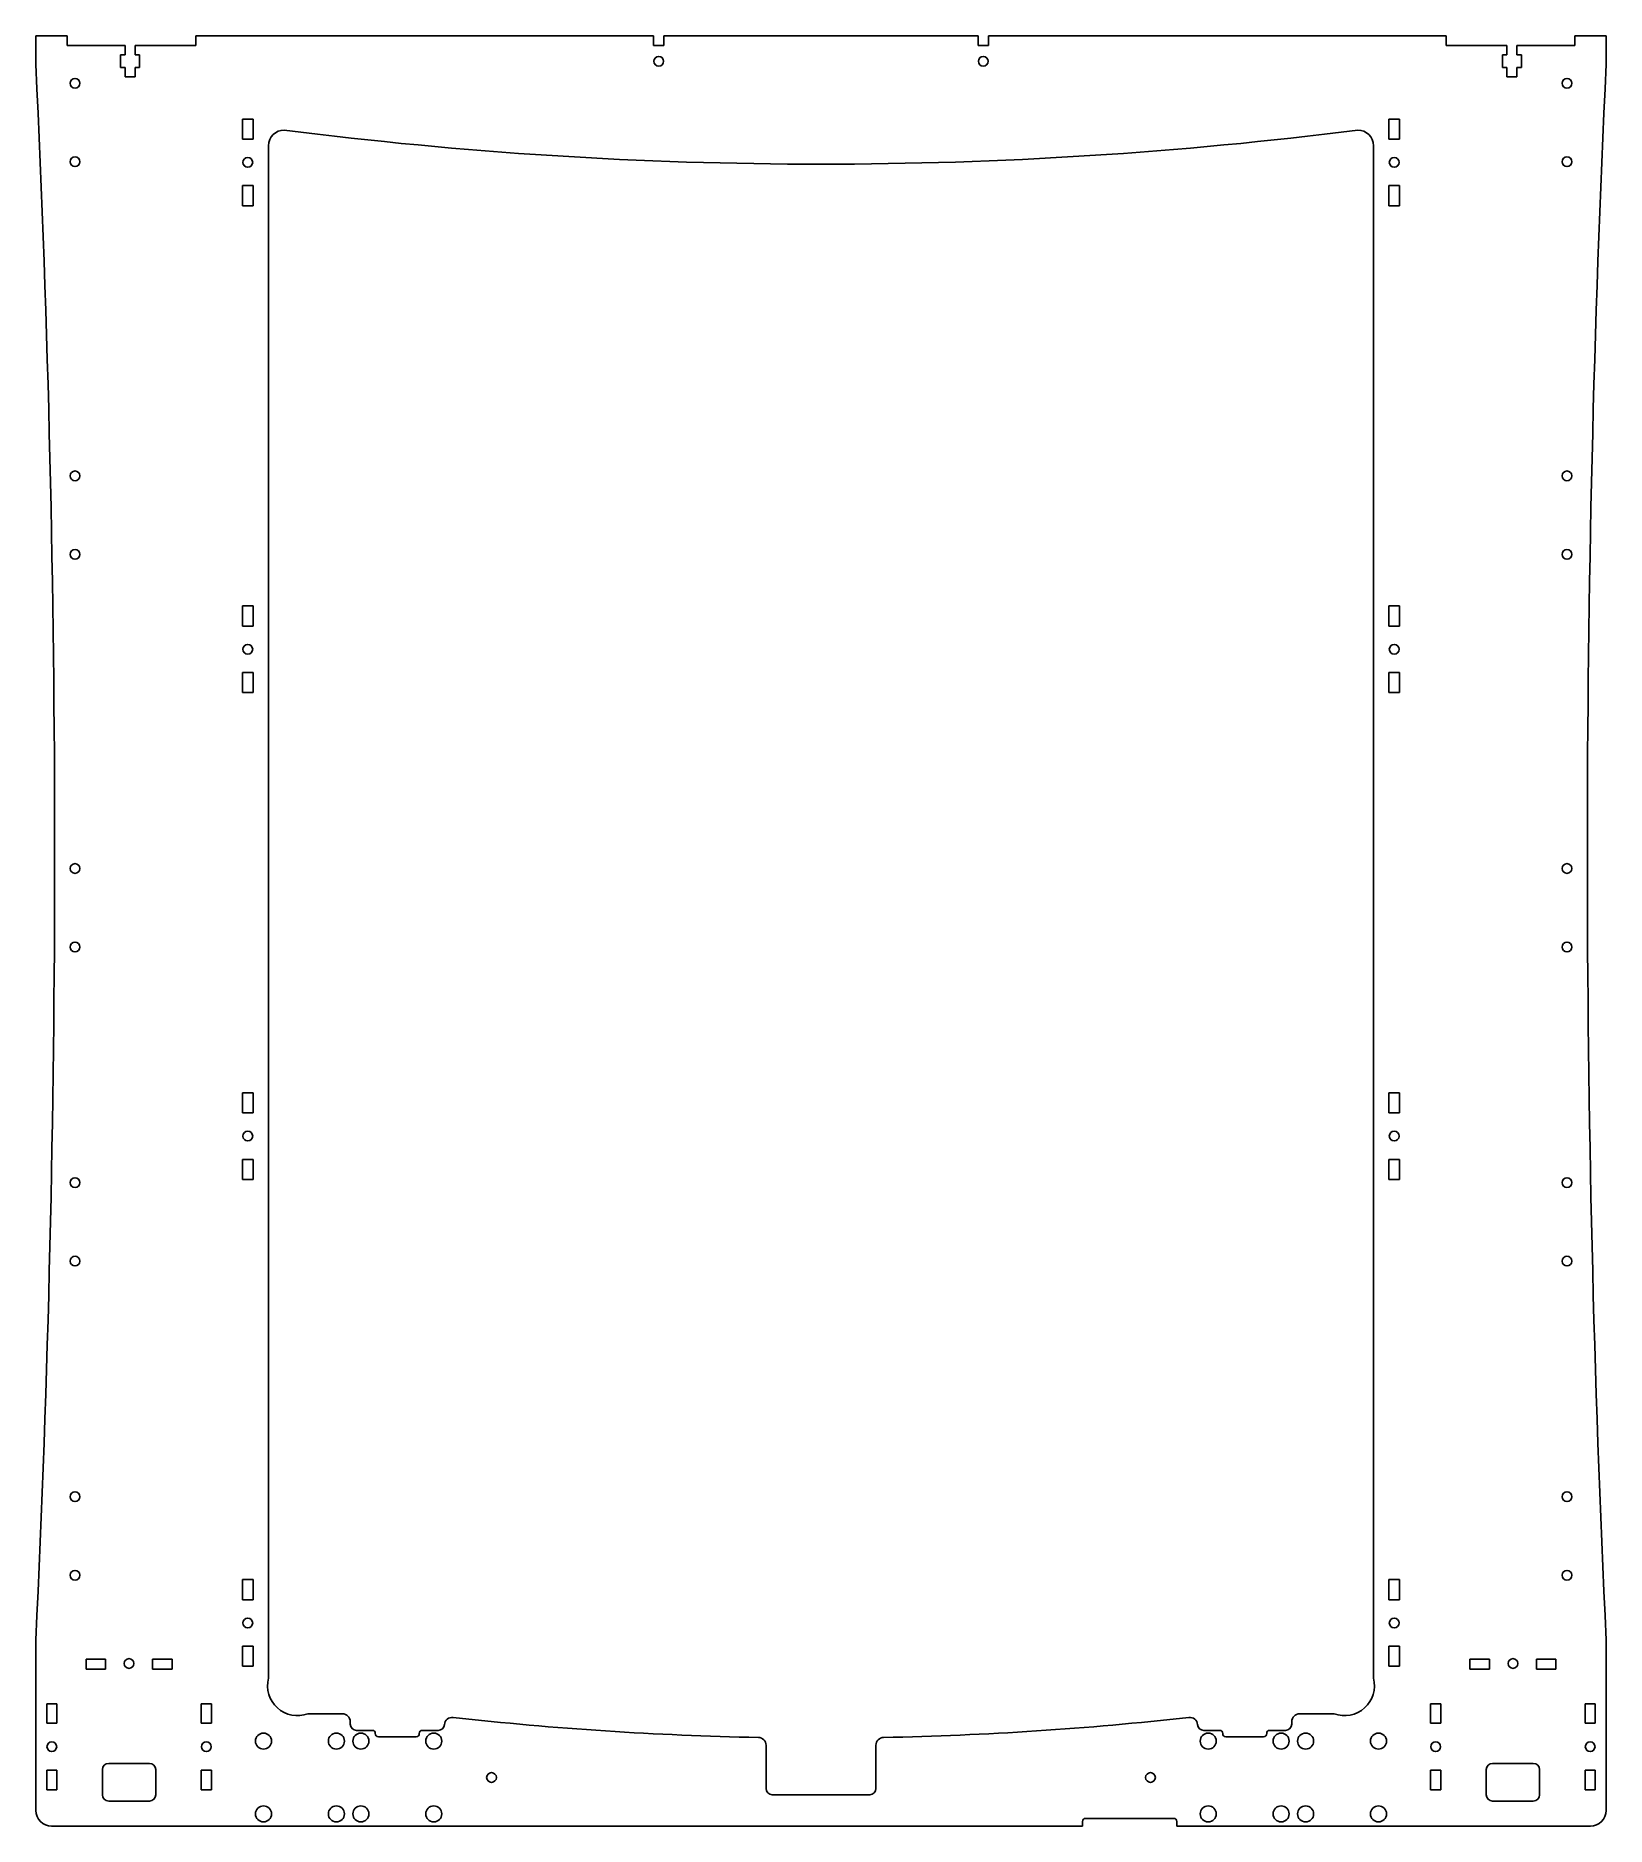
# Model space of a CAD drawing. Header units: millimetres. Extents: x -500 to 0, y 0 to 570.
import ezdxf

# ---------------------------------------------------------------- set-up
doc = ezdxf.new("R2010")
doc.units = ezdxf.units.MM

msp = doc.modelspace()

# ---------------------------------------------------------------- linework, layer by layer
at = {"color": 7, "linetype": 'Continuous', "lineweight": 25}
for p, q in [((-500, 561), (-500, 570)), ((-490, 570), (-500, 570)), ((-490, 570), (-490, 566.9)), ((-449, 570), (-449, 566.9)), ((-303.3, 570), (-449, 570)), ((-303.3, 570), (-303.3, 566.9)), ((-300, 570), (-300, 566.9)), ((-200, 570), (-300, 570)), ((-200, 570), (-200, 566.9)), ((-196.7, 570), (-196.7, 566.9)), ((-51, 570), (-196.7, 570)), ((-51, 570), (-51, 566.9)), ((-10, 570), (-10, 566.9)), ((0, 570), (-10, 570)), ((0, 561), (0, 570)), ((-490, 566.9), (-471.6, 566.9)), ((-471.6, 566.9), (-471.6, 563.9)), ((-468.4, 566.9), (-468.4, 563.9)), ((-468.4, 566.9), (-449, 566.9)), ((-303.3, 566.9), (-300, 566.9)), ((-196.7, 566.9), (-200, 566.9)), ((-31.6, 566.9), (-51, 566.9)), ((-31.6, 566.9), (-31.6, 563.9)), ((-28.4, 566.9), (-28.4, 563.9)), ((-10, 566.9), (-28.4, 566.9)), ((-473, 563.9), (-471.6, 563.9)), ((-473, 563.9), (-473, 559.9)), ((-473, 559.9), (-471.6, 559.9)), ((-471.6, 559.9), (-471.6, 556.9)), ((-468.4, 563.9), (-467, 563.9)), ((-468.4, 559.9), (-468.4, 556.9)), ((-468.4, 559.9), (-467, 559.9)), ((-467, 563.9), (-467, 559.9)), ((-31.6, 563.9), (-33, 563.9)), ((-33, 563.9), (-33, 559.9)), ((-31.6, 559.9), (-33, 559.9)), ((-31.6, 559.9), (-31.6, 556.9)), ((-27, 563.9), (-28.4, 563.9)), ((-28.4, 559.9), (-28.4, 556.9)), ((-27, 559.9), (-28.4, 559.9)), ((-27, 563.9), (-27, 559.9)), ((-471.6, 556.9), (-468.4, 556.9)), ((-28.4, 556.9), (-31.6, 556.9)), ((-430.8, 543.5), (-434.2, 543.5)), ((-434.2, 543.5), (-434.2, 537.1)), ((-430.8, 537.1), (-430.8, 543.5)), ((-69.2, 543.5), (-69.2, 537.1)), ((-65.8, 543.5), (-69.2, 543.5)), ((-65.8, 537.1), (-65.8, 543.5)), ((-434.2, 537.1), (-430.8, 537.1)), ((-69.2, 537.1), (-65.8, 537.1)), ((-425.9, 535), (-425.9, 47.1)), ((-74.1, 47.1), (-74.1, 535)), ((-430.8, 522.3), (-434.2, 522.3)), ((-434.2, 522.3), (-434.2, 515.9)), ((-430.8, 515.9), (-430.8, 522.3)), ((-65.8, 522.3), (-69.2, 522.3)), ((-69.2, 522.3), (-69.2, 515.9)), ((-65.8, 515.9), (-65.8, 522.3)), ((-434.2, 515.9), (-430.8, 515.9)), ((-69.2, 515.9), (-65.8, 515.9)), ((-430.8, 388.5), (-434.2, 388.5)), ((-434.2, 388.5), (-434.2, 382.1)), ((-430.8, 382.1), (-430.8, 388.5)), ((-65.8, 388.5), (-69.2, 388.5)), ((-69.2, 388.5), (-69.2, 382.1)), ((-65.8, 382.1), (-65.8, 388.5)), ((-434.2, 382.1), (-430.8, 382.1)), ((-69.2, 382.1), (-65.8, 382.1)), ((-430.8, 367.3), (-434.2, 367.3)), ((-434.2, 367.3), (-434.2, 360.9)), ((-430.8, 360.9), (-430.8, 367.3)), ((-65.8, 367.3), (-69.2, 367.3)), ((-69.2, 367.3), (-69.2, 360.9)), ((-65.8, 360.9), (-65.8, 367.3)), ((-434.2, 360.9), (-430.8, 360.9)), ((-69.2, 360.9), (-65.8, 360.9)), ((-430.8, 233.5), (-434.2, 233.5)), ((-434.2, 233.5), (-434.2, 227.1)), ((-430.8, 227.1), (-430.8, 233.5)), ((-65.8, 233.5), (-69.2, 233.5)), ((-69.2, 233.5), (-69.2, 227.1)), ((-65.8, 227.1), (-65.8, 233.5)), ((-434.2, 227.1), (-430.8, 227.1)), ((-69.2, 227.1), (-65.8, 227.1)), ((-430.8, 212.3), (-434.2, 212.3)), ((-434.2, 212.3), (-434.2, 205.9)), ((-430.8, 205.9), (-430.8, 212.3)), ((-65.8, 212.3), (-69.2, 212.3)), ((-69.2, 212.3), (-69.2, 205.9)), ((-65.8, 205.9), (-65.8, 212.3)), ((-434.2, 205.9), (-430.8, 205.9)), ((-69.2, 205.9), (-65.8, 205.9)), ((-430.8, 78.5), (-434.2, 78.5)), ((-434.2, 78.5), (-434.2, 72.1)), ((-430.8, 72.1), (-430.8, 78.5)), ((-65.8, 78.5), (-69.2, 78.5)), ((-69.2, 78.5), (-69.2, 72.1)), ((-65.8, 72.1), (-65.8, 78.5)), ((-434.2, 72.1), (-430.8, 72.1)), ((-69.2, 72.1), (-65.8, 72.1)), ((-500, 5), (-500, 59.2)), ((-430.8, 57.3), (-434.2, 57.3)), ((-434.2, 57.3), (-434.2, 50.9)), ((-430.8, 50.9), (-430.8, 57.3)), ((-65.8, 57.3), (-69.2, 57.3)), ((-69.2, 57.3), (-69.2, 50.9)), ((-65.8, 50.9), (-65.8, 57.3)), ((0, 5), (0, 59.2)), ((-484, 53.2), (-484, 50)), ((-484, 53.2), (-477.8, 53.2)), ((-477.8, 53.2), (-477.8, 50)), ((-462.8, 53.2), (-462.8, 50)), ((-462.8, 53.2), (-456.6, 53.2)), ((-456.6, 53.2), (-456.6, 50)), ((-43.4, 53.2), (-43.4, 50)), ((-37.2, 53.2), (-43.4, 53.2)), ((-37.2, 53.2), (-37.2, 50)), ((-22.2, 53.2), (-22.2, 50)), ((-16, 53.2), (-22.2, 53.2)), ((-16, 53.2), (-16, 50)), ((-484, 50), (-477.8, 50)), ((-462.8, 50), (-456.6, 50)), ((-434.2, 50.9), (-430.8, 50.9)), ((-69.2, 50.9), (-65.8, 50.9)), ((-37.2, 50), (-43.4, 50)), ((-16, 50), (-22.2, 50)), ((-496.5, 39), (-496.5, 32.8)), ((-496.5, 39), (-493.3, 39)), ((-493.3, 39), (-493.3, 32.8)), ((-447.3, 39), (-447.3, 32.8)), ((-447.3, 39), (-444.1, 39)), ((-444.1, 39), (-444.1, 32.8)), ((-413.4, 35.79), (-402.4, 35.79)), ((-97.6, 35.79), (-86.6, 35.79)), ((-55.9, 39), (-55.9, 32.8)), ((-52.7, 39), (-55.9, 39)), ((-52.7, 39), (-52.7, 32.8)), ((-6.7, 39), (-6.7, 32.8)), ((-3.5, 39), (-6.7, 39)), ((-3.5, 39), (-3.5, 32.8)), ((-496.5, 32.8), (-493.3, 32.8)), ((-447.3, 32.8), (-444.1, 32.8)), ((-399.9, 33.29), (-399.9, 32.5)), ((-397.9, 30.5), (-392.9, 30.5)), ((-390.9, 28.5), (-378.9, 28.5)), ((-376.9, 30.5), (-371.9, 30.5)), ((-128.1, 30.5), (-123.1, 30.5)), ((-121.1, 28.5), (-109.1, 28.5)), ((-107.1, 30.5), (-102.1, 30.5)), ((-100.1, 32.5), (-100.1, 33.29)), ((-52.7, 32.8), (-55.9, 32.8)), ((-3.5, 32.8), (-6.7, 32.8)), ((-267.5, 25.76), (-267.5, 12)), ((-232.5, 12), (-232.5, 25.76)), ((-496.5, 17.8), (-496.5, 11.6)), ((-496.5, 17.8), (-493.3, 17.8)), ((-493.3, 17.8), (-493.3, 11.6)), ((-478.8, 18), (-478.8, 10)), ((-463.8, 20), (-476.8, 20)), ((-461.8, 10), (-461.8, 18)), ((-447.3, 17.8), (-447.3, 11.6)), ((-447.3, 17.8), (-444.1, 17.8)), ((-444.1, 17.8), (-444.1, 11.6)), ((-55.9, 17.8), (-55.9, 11.6)), ((-52.7, 17.8), (-55.9, 17.8)), ((-52.7, 17.8), (-52.7, 11.6)), ((-38.2, 18), (-38.2, 10)), ((-23.2, 20), (-36.2, 20)), ((-21.2, 10), (-21.2, 18)), ((-6.7, 17.8), (-6.7, 11.6)), ((-3.5, 17.8), (-6.7, 17.8)), ((-3.5, 17.8), (-3.5, 11.6)), ((-496.5, 11.6), (-493.3, 11.6)), ((-447.3, 11.6), (-444.1, 11.6)), ((-52.7, 11.6), (-55.9, 11.6)), ((-3.5, 11.6), (-6.7, 11.6)), ((-476.8, 8), (-463.8, 8)), ((-265.5, 10), (-234.5, 10)), ((-36.2, 8), (-23.2, 8)), ((-166.7, 0), (-495, 0)), ((-166.7, 1.5), (-166.7, 0)), ((-137.7, 2.5), (-165.7, 2.5)), ((-136.7, 0), (-136.7, 1.5)), ((-5, 0), (-136.7, 0))]:
    msp.add_line(p, q, dxfattribs=at)
for centre, radius in [((-301.65, 561.9), 1.55), ((-198.35, 561.9), 1.55), ((-487.5, 554.9), 1.55), ((-12.5, 554.9), 1.55), ((-487.5, 529.9), 1.55), ((-432.5, 529.7), 1.55), ((-67.5, 529.7), 1.55), ((-12.5, 529.9), 1.55), ((-487.5, 429.9), 1.55), ((-12.5, 429.9), 1.55), ((-487.5, 404.9), 1.55), ((-12.5, 404.9), 1.55), ((-432.5, 374.7), 1.55), ((-67.5, 374.7), 1.55), ((-487.5, 304.9), 1.55), ((-12.5, 304.9), 1.55), ((-487.5, 279.9), 1.55), ((-12.5, 279.9), 1.55), ((-432.5, 219.7), 1.55), ((-67.5, 219.7), 1.55), ((-487.5, 204.9), 1.55), ((-12.5, 204.9), 1.55), ((-487.5, 179.9), 1.55), ((-12.5, 179.9), 1.55), ((-487.5, 104.9), 1.55), ((-12.5, 104.9), 1.55), ((-487.5, 79.9), 1.55), ((-12.5, 79.9), 1.55), ((-432.5, 64.7), 1.55), ((-67.5, 64.7), 1.55), ((-470.3, 51.8), 1.55), ((-29.7, 51.8), 1.55), ((-427.5, 27.1), 2.55), ((-404.3, 27.1), 2.55), ((-396.5, 27.1), 2.55), ((-373.3, 27.1), 2.55), ((-126.7, 27.1), 2.55), ((-103.5, 27.1), 2.55), ((-95.7, 27.1), 2.55), ((-72.5, 27.1), 2.55), ((-494.9, 25.3), 1.55), ((-445.7, 25.3), 1.55), ((-54.3, 25.3), 1.55), ((-5.1, 25.3), 1.55), ((-354.9, 15.5), 1.55), ((-145.1, 15.5), 1.55), ((-427.5, 3.9), 2.55), ((-404.3, 3.9), 2.55), ((-396.5, 3.9), 2.55), ((-373.3, 3.9), 2.55), ((-126.7, 3.9), 2.55), ((-103.5, 3.9), 2.55), ((-95.7, 3.9), 2.55), ((-72.5, 3.9), 2.55)]:
    msp.add_circle(centre, radius, dxfattribs=at)
for centre, radius, start, end in [((-5742.9, 310.1), 5248.9, 357.26019, 2.73981), ((5242.9, 310.1), 5248.9, 177.26019, 182.73981), ((-420.9, 535), 5, 90, 180), ((-250, 1879.91), 1350.77, 262.73142, 277.26858), ((-79.1, 535), 5, 0, 90), ((-416.71, 44.69), 9.5, 165.3052, 290.3955), ((-83.29, 44.69), 9.5, 249.6045, 14.6948), ((-402.4, 33.29), 2.5, 0, 90), ((-367.41, 32.15), 2.5, 83.5804, 175.5535), ((-250, 1075.7), 1047.63, 263.58043, 268.90872), ((-250, 1075.7), 1047.63, 271.09128, 276.41957), ((-132.59, 32.15), 2.5, 4.4465, 96.4196), ((-97.6, 33.29), 2.5, 90, 180), ((-397.9, 32.5), 2, 180, 270), ((-392.9, 29.5), 1, 360, 90), ((-390.9, 29.5), 1, 180, 270), ((-378.9, 29.5), 1, 270, 360), ((-376.9, 29.5), 1, 90, 180), ((-371.9, 32.5), 2, 270, 355.5535), ((-128.1, 32.5), 2, 184.4465, 270), ((-123.1, 29.5), 1, 360, 90), ((-121.1, 29.5), 1, 180, 270), ((-109.1, 29.5), 1, 270, 360), ((-107.1, 29.5), 1, 90, 180), ((-102.1, 32.5), 2, 270, 360), ((-270, 25.76), 2.5, 360, 88.9087), ((-230, 25.76), 2.5, 91.0913, 180), ((-476.8, 18), 2, 90, 180), ((-463.8, 18), 2, 0, 90), ((-36.2, 18), 2, 90, 180), ((-23.2, 18), 2, 0, 90), ((-265.5, 12), 2, 180, 270), ((-234.5, 12), 2, 270, 0), ((-476.8, 10), 2, 180, 270), ((-463.8, 10), 2, 270, 0), ((-36.2, 10), 2, 180, 270), ((-23.2, 10), 2, 270, 0), ((-495, 5), 5, 180, 270), ((-165.7, 1.5), 1, 90, 180), ((-137.7, 1.5), 1, 0, 90), ((-5, 5), 5, 270, 0)]:
    msp.add_arc(centre, radius, start, end, dxfattribs=at)

doc.saveas('drawing.dxf')
